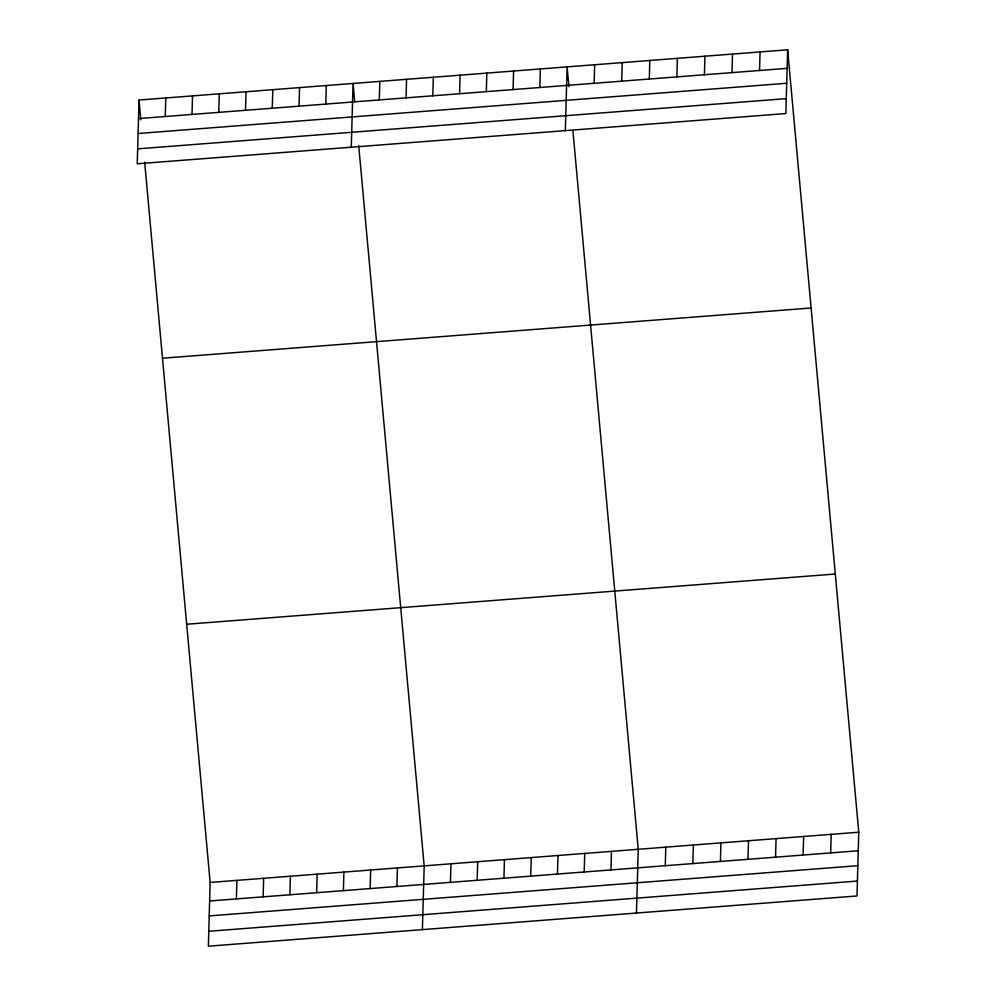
<?xml version="1.0" encoding="UTF-8"?>
<svg xmlns="http://www.w3.org/2000/svg" width="996" height="996" viewBox="0 0 996 996"><rect width="100%" height="100%" fill="white"/><g stroke="black" fill="none" stroke-linecap="round" stroke-linejoin="round"><path stroke-width="1.49" d="M139.017 100.036L137.236 163.792L785.856 113.556L787.637 49.8L139.017 100.036L140.81 119.769M165.249 116.507L165.772 97.957M192.004 114.44L192.527 95.89M218.759 112.374L219.282 93.811M144.681 162.298L210.144 882.444L208.363 946.2L856.983 895.964L858.764 832.208L787.637 49.8M245.514 110.295L246.037 91.744M236.376 898.927L236.899 880.377M272.281 108.228L272.792 89.665M263.131 896.848L263.654 878.298M299.037 106.149L299.547 87.598M289.886 894.782L290.409 876.231M325.792 104.082L326.302 85.532M316.641 892.715L317.164 874.152M351.277 147.209L353.057 83.452L354.713 101.679M343.396 890.636L343.919 872.085M379.302 99.936L379.812 81.386M370.163 888.569L370.674 870.018M406.057 97.869L406.567 79.307M396.918 886.49L397.429 867.939M432.812 95.79L433.322 77.24M422.404 929.629L424.184 865.873L358.722 145.727M459.567 93.724L460.09 75.161M450.429 882.344L450.939 863.793M486.322 91.644L486.845 73.094M477.184 880.277L477.694 861.727M513.077 89.578L513.6 71.027M503.939 878.211L504.449 859.648M539.832 87.499L540.355 68.948M530.694 876.131L531.217 857.581M565.33 130.638L567.11 66.881L568.903 86.627M557.449 874.065L557.972 855.514M594.151 83.303L594.674 64.74M584.204 871.986L584.727 853.435M621.728 81.162L622.239 62.611M610.959 869.919L611.482 851.368M649.292 79.033L649.803 60.47M636.456 913.046L638.237 849.289L572.912 130.663M676.857 76.891L677.38 58.341M665.278 865.711L665.801 847.16M704.421 74.762L704.944 56.199M692.843 863.582L693.365 845.019M731.985 72.621L732.508 54.07M720.419 861.44L720.93 842.89M759.55 70.492L760.073 51.929M747.984 859.311L748.494 840.749M775.548 857.17L776.071 838.62M803.112 855.041L803.635 836.478M830.676 852.9L831.199 834.349M138.494 118.586L787.126 68.351M138.083 133.501L786.703 83.266M137.647 148.865L786.28 98.641M162.485 358.224L811.118 308.001M186.675 624.243L835.295 574.02M210.144 882.444L858.764 832.208M209.621 900.994L858.253 850.771M209.21 915.909L857.83 865.686M208.774 931.285L857.407 881.049"/></g></svg>
